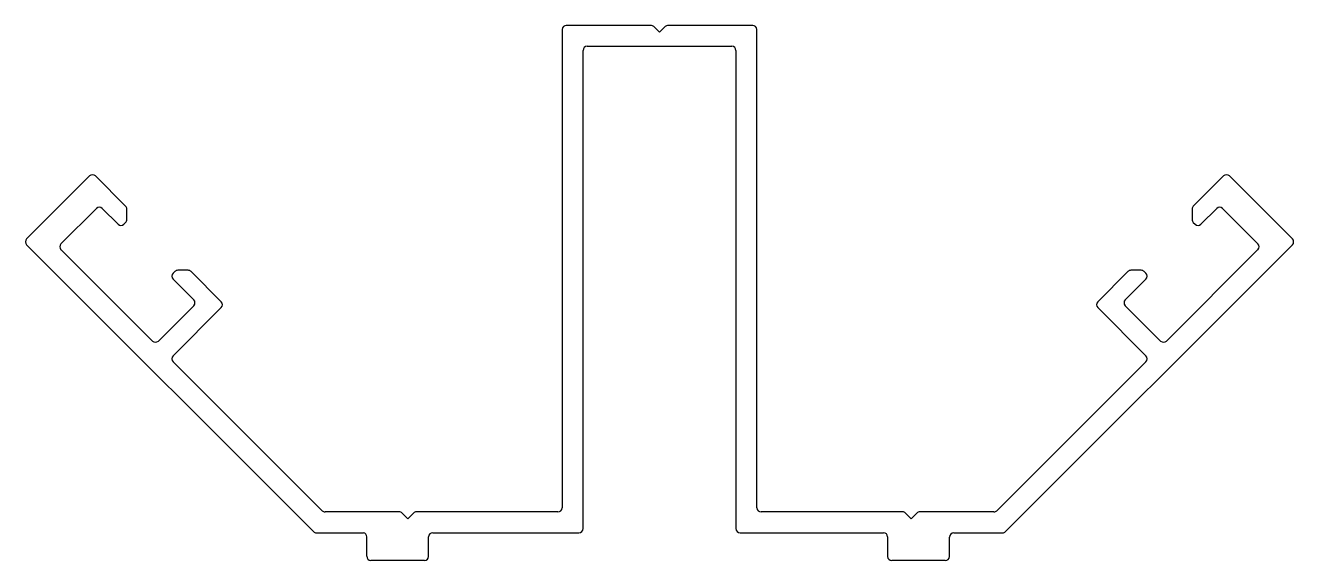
# Model space of a CAD drawing. Extents: x 841.4 to 932.6, y 482.4 to 520.9.
import ezdxf

# ---------------------------------------------------------------- set-up
doc = ezdxf.new("R2010")
doc.units = 0
doc.layers.get('0').update_dxf_attribs({"linetype": 'CONTINUOUS'})

msp = doc.modelspace()

# ---------------------------------------------------------------- linework, layer by layer
at = {"color": 0}
for p, q in [((886.388, 520.931), (880.313, 520.931)), ((887.013, 520.431), (886.6, 520.843)), ((887.425, 520.843), (887.013, 520.431)), ((893.713, 520.931), (887.637, 520.931)), ((880.013, 520.631), (880.013, 486.231)), ((894.013, 486.231), (894.013, 520.631)), ((881.513, 484.731), (881.513, 519.131)), ((881.813, 519.431), (887.013, 519.431)), ((887.013, 519.431), (892.213, 519.431)), ((892.513, 519.131), (892.513, 484.731)), ((846.026, 510.098), (841.5, 505.572)), ((848.625, 507.923), (846.45, 510.098)), ((927.575, 510.098), (925.4, 507.923)), ((932.525, 505.572), (927.999, 510.098)), ((843.975, 505.219), (846.521, 507.764)), ((846.945, 507.764), (848.077, 506.633)), ((848.713, 506.969), (848.713, 507.711)), ((925.312, 507.711), (925.312, 506.969)), ((925.949, 506.633), (927.08, 507.764)), ((927.504, 507.764), (930.05, 505.219)), ((848.501, 506.633), (848.625, 506.757)), ((925.4, 506.757), (925.524, 506.633)), ((841.5, 505.148), (862.13, 484.519)), ((850.551, 498.218), (843.975, 504.795)), ((911.895, 484.519), (932.525, 505.148)), ((930.05, 504.795), (923.474, 498.218)), ((852.161, 503.222), (852.036, 503.097)), ((852.036, 502.673), (853.521, 501.188)), ((853.114, 503.31), (852.373, 503.31)), ((855.501, 501.047), (853.326, 503.222)), ((920.699, 503.222), (918.524, 501.047)), ((920.504, 501.188), (921.989, 502.673)), ((921.653, 503.31), (920.911, 503.31)), ((921.989, 503.097), (921.865, 503.222)), ((853.521, 500.764), (850.976, 498.218)), ((923.05, 498.218), (920.504, 500.764)), ((852.036, 497.158), (855.501, 500.623)), ((918.524, 500.623), (921.989, 497.158)), ((862.751, 486.019), (852.036, 496.734)), ((921.989, 496.734), (911.274, 486.019)), ((868.288, 485.931), (862.963, 485.931)), ((868.913, 485.431), (868.5, 485.843)), ((869.325, 485.843), (868.913, 485.431)), ((879.713, 485.931), (869.537, 485.931)), ((904.488, 485.931), (894.313, 485.931)), ((905.113, 485.431), (904.7, 485.843)), ((905.525, 485.843), (905.113, 485.431)), ((911.062, 485.931), (905.737, 485.931)), ((862.342, 484.431), (865.737, 484.431)), ((870.713, 484.431), (881.213, 484.431)), ((892.813, 484.431), (903.113, 484.431)), ((908.166, 484.424), (911.684, 484.431)), ((865.961, 482.739), (865.965, 484.139)), ((870.413, 482.731), (870.413, 484.131)), ((903.413, 484.131), (903.413, 482.731)), ((907.866, 482.724), (907.866, 484.124)), ((870.113, 482.431), (866.259, 482.438)), ((907.566, 482.424), (903.713, 482.431))]:
    msp.add_line(p, q, dxfattribs=at)
for centre, start, end in [((880.313, 520.631), 90, 180), ((886.388, 520.631), 45, 90), ((887.637, 520.631), 90, 135), ((893.713, 520.631), 360, 90), ((881.813, 519.131), 90, 180), ((892.213, 519.131), 360, 90), ((846.238, 509.886), 45, 135), ((927.787, 509.886), 45, 135), ((846.733, 507.552), 45, 135), ((848.413, 507.711), 360, 45), ((925.612, 507.711), 135, 180), ((927.292, 507.552), 45, 135), ((848.289, 506.845), 225, 315), ((848.413, 506.969), 315, 360), ((925.612, 506.969), 180, 225), ((925.737, 506.845), 225, 315), ((841.713, 505.36), 135, 225), ((932.313, 505.36), 315, 45), ((844.187, 505.007), 135, 225), ((929.838, 505.007), 315, 45), ((852.248, 502.885), 135, 225), ((852.373, 503.01), 90, 135), ((853.114, 503.01), 45, 90), ((920.911, 503.01), 90, 135), ((921.653, 503.01), 45, 90), ((921.777, 502.885), 315, 45), ((853.309, 500.976), 315, 45), ((855.289, 500.835), 315, 45), ((918.736, 500.835), 135, 225), ((920.716, 500.976), 135, 225), ((850.764, 498.431), 225, 315), ((923.262, 498.431), 225, 315), ((852.248, 496.946), 135, 225), ((921.777, 496.946), 315, 45), ((879.713, 486.231), 270, 0), ((894.313, 486.231), 180, 270), ((862.963, 486.231), 225, 270), ((868.288, 485.631), 45, 90), ((869.537, 485.631), 90, 135), ((904.488, 485.631), 45, 90), ((905.737, 485.631), 90, 135), ((911.062, 486.231), 270, 315), ((862.342, 484.731), 225, 270), ((865.665, 484.14), 359.80241, 76.16542), ((870.713, 484.131), 90, 180), ((881.213, 484.731), 270, 0), ((892.813, 484.731), 180, 270), ((903.113, 484.131), 0, 90), ((908.166, 484.124), 90, 180), ((911.683, 484.731), 270.10452, 315), ((866.261, 482.738), 179.80241, 269.80241), ((870.113, 482.731), 270, 0), ((903.713, 482.731), 180, 270), ((907.566, 482.724), 270, 0)]:
    msp.add_arc(centre, 0.3, start, end, dxfattribs=at)

doc.saveas('drawing.dxf')
